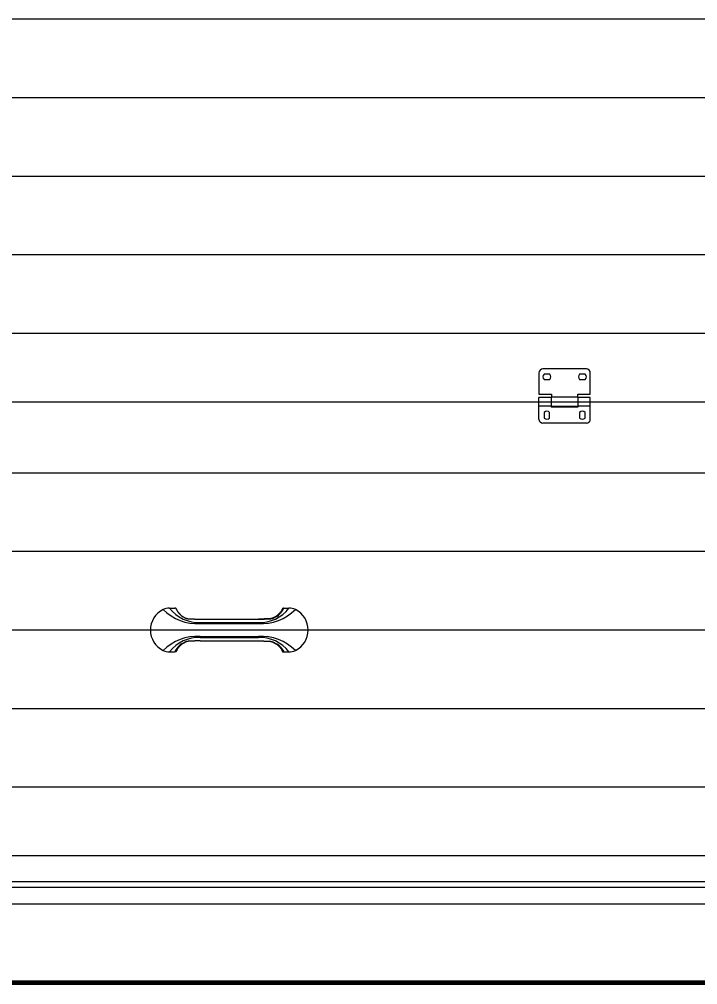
# Model space of a CAD drawing. Header units: millimetres. Extents: x 0 to 840, y 0 to 594.
# Drawn here: x 111.1 to 162.7, y 382.1 to 455.5 of the extents above; entities that cross this region are included whole.
import ezdxf

# ---------------------------------------------------------------- set-up
doc = ezdxf.new("R2010")
doc.units = ezdxf.units.MM
for name, pattern in [('K5LT_BASIC', [0]), ('K5LT_THIN', [0]), ('K5LT_THIN_INCLUDED_TO_HATCHING', [0])]:
    doc.linetypes.add(name, pattern=pattern)
doc.layers.add('Системный слой', color=7, linetype='Continuous')
doc.styles.add('KDIMTEXTSTYLE', font='GOST_AU.SHX', dxfattribs={"width": 0.96, "oblique": 15, "height": 5})
doc.dimstyles.new('KDIMSTYLE (0.07)', dxfattribs={"dimtxt": 5, "dimasz": 1, "dimexe": 2, "dimexo": 0, "dimgap": 1, "dimtad": 1, "dimlfac": 15, "dimtxsty": 'KDIMTEXTSTYLE', "dimsah": 1, "dimcen": 0, "dimdle": 1, "dimadec": 0, "dimazin": 0, "dimtfac": 0.667, "dimtmove": 0, "dimatfit": 3, "dimfxl": 1, "dimtvp": 1, "dimtolj": 1, "dimtzin": 0, "dimarcsym": 0})

# ---------------------------------------------------------------- blocks, each defined once
blk = doc.blocks.new('KDIMARROW_01')
at = {"layer": 'Системный слой'}
blk.add_hatch(color=0, dxfattribs=at).paths.add_polyline_path([(0, 0), (-5, 0.658), (-4.5, 0), (-5, -0.658)])
at = {"layer": 'Системный слой', "color": 0, "linetype": 'K5LT_THIN', "lineweight": 18}
for p, q in [((-4.5, 0), (-5, 0.658)), ((-5, 0.658), (0, 0)), ((0, 0), (-5, -0.658)), ((-5, -0.658), (-4.5, 0)), ((0, 0), (-1, 0))]:
    blk.add_line(p, q, dxfattribs=at)
blk = doc.blocks.new('U137')
at = {"layer": 'Системный слой', "color": 7, "linetype": 'K5LT_THIN', "lineweight": 18}
for p, q in [((154.23, 428.877), (150.93, 428.877)), ((150.63, 428.577), (150.63, 426.957)), ((151.444, 428.487), (151.016, 428.487)), ((151.016, 428.067), (151.444, 428.067)), ((154.144, 428.487), (153.716, 428.487)), ((153.716, 428.067), (154.144, 428.067)), ((154.53, 426.957), (154.53, 428.577)), ((150.63, 426.957), (151.59, 426.957)), ((151.56, 426.711), (150.63, 426.711)), ((150.63, 426.051), (150.63, 426.711)), ((151.56, 426.711), (151.56, 426.051)), ((151.59, 426.591), (151.56, 426.591)), ((151.59, 426.957), (151.59, 426.726)), ((151.59, 426.036), (151.59, 426.726)), ((153.57, 426.726), (151.59, 426.726)), ((153.57, 426.957), (154.53, 426.957)), ((153.57, 426.726), (153.57, 426.957)), ((153.57, 426.726), (153.57, 426.036)), ((153.6, 426.591), (153.57, 426.591)), ((153.6, 426.051), (153.6, 426.711)), ((154.53, 426.711), (153.6, 426.711)), ((154.53, 426.051), (154.53, 426.711)), ((151.56, 426.051), (150.63, 426.051)), ((150.63, 425.061), (150.63, 426.051)), ((151.59, 426.171), (151.56, 426.171)), ((151.56, 426.051), (151.56, 425.991)), ((151.56, 425.991), (153.6, 425.991)), ((153.57, 426.036), (151.59, 426.036)), ((153.6, 426.171), (153.57, 426.171)), ((154.53, 426.051), (153.6, 426.051)), ((153.6, 425.991), (153.6, 426.051)), ((154.53, 425.061), (154.53, 426.051)), ((151.02, 425.576), (151.02, 425.147)), ((151.44, 425.147), (151.44, 425.576)), ((153.72, 425.576), (153.72, 425.147)), ((154.14, 425.147), (154.14, 425.576)), ((154.23, 424.761), (150.93, 424.761))]:
    blk.add_line(p, q, dxfattribs=at)
for centre, start, end in [((150.93, 428.577), 90, 180), ((154.23, 428.577), 0, 90), ((151.23, 428.277), 135.573, 224.427), ((151.23, 428.277), 315.573, 44.427), ((153.93, 428.277), 135.573, 224.427), ((153.93, 428.277), 315.573, 44.427), ((151.23, 425.361), 45.573, 134.427), ((153.93, 425.361), 45.573, 134.427), ((150.93, 425.061), 180, 270), ((151.23, 425.361), 225.573, 314.427), ((153.93, 425.361), 225.573, 314.427), ((154.23, 425.061), 270, 0)]:
    blk.add_arc(centre, 0.3, start, end, dxfattribs=at)

msp = doc.modelspace()

# ---------------------------------------------------------------- linework, layer by layer
at = {"layer": 'Системный слой', "color": 7, "linetype": 'K5LT_THIN_INCLUDED_TO_HATCHING', "lineweight": 18}
for p, q in [((199.24554, 455.45874), (54.70554, 455.45874)), ((199.24554, 449.48874), (54.70554, 449.48874)), ((199.24554, 443.51874), (54.70554, 443.51874)), ((199.24554, 437.54874), (54.70554, 437.54874)), ((199.24554, 431.57874), (54.70554, 431.57874)), ((54.72187, 426.38135), (199.25843, 426.38135)), ((199.30382, 420.95864), (54.76382, 420.95864)), ((199.30382, 414.98864), (54.76382, 414.98864)), ((199.30382, 409.01864), (54.76382, 409.01864)), ((199.30382, 403.04864), (54.76382, 403.04864)), ((199.30382, 397.07864), (54.72187, 397.07864)), ((68.78731, 391.88124), (174.58434, 391.88124)), ((68.78731, 389.90124), (174.58434, 389.90124)), ((68.78731, 389.48), (174.58434, 389.48)), ((50.46015, 388.22744), (204.52425, 388.22744))]:
    msp.add_line(p, q, dxfattribs=at)
at = {"layer": 'Системный слой', "color": 7, "linetype": 'K5LT_THIN', "lineweight": 18}
for p, q in [((122.567, 410.69865), (122.967, 410.69865)), ((131.227, 410.69865), (131.627, 410.69865)), ((124.88033, 409.86), (129.31367, 409.86)), ((124.88033, 409.85873), (129.31367, 409.85873)), ((124.88033, 409.6062), (129.31367, 409.6062)), ((124.88033, 409.51623), (127.55357, 409.51623)), ((127.55357, 409.51623), (129.31367, 409.51623)), ((124.88033, 408.54774), (129.67959, 408.54774)), ((124.88033, 408.45777), (129.31367, 408.45777)), ((124.88033, 408.20524), (129.31367, 408.20524)), ((124.88033, 408.20396), (129.31367, 408.20396)), ((127.55357, 408.54774), (129.31367, 408.54774)), ((122.567, 407.36532), (122.967, 407.36532)), ((131.09444, 407.48464), (131.09435, 407.48533)), ((131.227, 407.36532), (131.627, 407.36532))]:
    msp.add_line(p, q, dxfattribs=at)
at = {"layer": 'Системный слой', "color": 5, "linetype": 'K5LT_BASIC', "lineweight": 60, "true_color": 0x0000ff}
msp.add_line((38.32425, 382.22745), (174.08844, 382.22745), dxfattribs=at)
at = {"layer": 'Системный слой', "color": 7, "linetype": 'K5LT_THIN', "lineweight": 18}
for centre, radius, start, end in [((122.827, 409.03198), 1.72667, 115.9892336, 244.0107664), ((122.827, 409.03198), 1.72667, 115.9892336, 244.0107664), ((122.567, 409.56532), 1.13333, 90, 115.9892336), ((122.567, 409.56532), 1.13333, 90, 115.9892336), ((124.69737, 413.2659), 3.75413, 225.5919736, 272.7934585), ((124.75601, 412.33849), 2.73512, 216.837658, 272.6051305), ((129.43798, 412.33849), 2.73512, 267.3948695, 323.162342), ((129.49663, 413.2659), 3.75413, 267.2065415, 314.4080264), ((131.227, 410.56532), 0.13333, 90.0268702, 174.6359665), ((131.627, 409.56532), 1.13333, 64.0107664, 90), ((131.627, 409.56532), 1.13333, 64.0107664, 90), ((131.367, 409.03198), 1.72667, 295.9892336, 64.0107664), ((131.367, 409.03198), 1.72667, 295.9892336, 64.0107664), ((124.69737, 404.79807), 3.75413, 87.2065415, 134.4080264), ((124.75601, 405.72548), 2.73512, 87.3948695, 143.162342), ((129.49663, 404.79807), 3.75413, 45.5919736, 92.7934585), ((129.43798, 405.72548), 2.73512, 36.837658, 92.6051305), ((122.567, 408.49865), 1.13333, 244.0107664, 270), ((122.567, 408.49865), 1.13333, 244.0107664, 270), ((122.967, 407.49865), 0.13333, 271.742182, 354.5039791), ((131.627, 408.49865), 1.13333, 270, 295.9892336), ((131.627, 408.49865), 1.13333, 270, 295.9892336)]:
    msp.add_arc(centre, radius, start, end, dxfattribs=at)
for points in [[(122.96715, 410.69865), (122.9671, 410.69865), (122.96705, 410.69865), (122.967, 410.69865)], [(123.09965, 410.57855), (123.09963, 410.5787), (123.09963, 410.57874), (123.09963, 410.57872)], [(131.22694, 410.69865), (131.22696, 410.69865), (131.22698, 410.69865), (131.227, 410.69865)], [(122.96699, 407.36532), (122.96833, 407.36532), (122.96969, 407.36534), (122.97105, 407.36538)], [(123.09957, 407.48472), (123.09959, 407.48483), (123.09961, 407.48504), (123.09965, 407.48535)], [(131.22701, 407.36532), (131.22573, 407.36532), (131.22444, 407.36534), (131.22314, 407.36537)]]:
    msp.add_open_spline(points, degree=3, dxfattribs=at)
for points, knots in [([(123.09978, 410.57745), (123.09944, 410.5812), (123.09857, 410.58764), (123.09668, 410.59667), (123.0945, 410.60461), (123.0918, 410.61251), (123.08818, 410.62124), (123.08343, 410.63064), (123.0773, 410.64052), (123.07087, 410.64912), (123.06442, 410.65649), (123.05748, 410.66343), (123.0493, 410.67044), (123.03978, 410.67724), (123.03061, 410.68265), (123.02202, 410.68687), (123.01336, 410.69046), (123.00372, 410.69365), (122.99314, 410.69621), (122.98096, 410.69813), (122.97227, 410.69864), (122.96715, 410.69865)], [0, 0, 0, 0, 1.27743895, 2.19483287, 3.1228255, 4.06680779, 5.01618105, 6.29545014, 7.57963338, 8.86873078, 9.83859999, 10.80883171, 12.10079174, 13.38919639, 14.67404569, 15.63023441, 16.58268372, 17.83072746, 19.05886845, 20.26710668, 22, 22, 22, 22]), ([(123.09963, 410.57872), (123.09963, 410.5787), (123.09964, 410.57859), (123.09969, 410.57821), (123.09981, 410.57733), (123.10004, 410.5756), (123.10043, 410.57294), (123.10094, 410.5697), (123.10157, 410.56587), (123.1024, 410.56119), (123.10338, 410.5561), (123.10436, 410.55149), (123.10522, 410.54776), (123.10603, 410.54451), (123.10681, 410.54164), (123.10759, 410.53904), (123.10829, 410.53687), (123.10892, 410.53502), (123.10955, 410.53328), (123.11025, 410.53151), (123.1112, 410.52929), (123.11258, 410.5262), (123.11468, 410.52196), (123.11773, 410.51611), (123.12173, 410.50872), (123.12622, 410.50073), (123.13074, 410.49295), (123.13526, 410.48535), (123.14011, 410.47738), (123.14515, 410.46927), (123.15008, 410.46149), (123.15526, 410.4535), (123.16137, 410.44432), (123.16918, 410.43309), (123.17859, 410.42014), (123.18937, 410.40585), (123.20035, 410.3918), (123.21049, 410.37929), (123.21914, 410.36894), (123.22607, 410.36084), (123.23216, 410.35387), (123.23785, 410.34748), (123.2441, 410.34056), (123.25126, 410.33277), (123.25966, 410.3238), (123.26928, 410.3137), (123.28024, 410.30232), (123.2929, 410.28923), (123.30571, 410.27597), (123.31669, 410.26458), (123.3257, 410.25522), (123.33355, 410.24705), (123.34142, 410.23884), (123.34904, 410.23087), (123.35721, 410.22232), (123.3665, 410.21257), (123.37824, 410.20027), (123.39181, 410.18609), (123.40651, 410.171), (123.4205, 410.15703), (123.43314, 410.14489), (123.44416, 410.1346), (123.45505, 410.12483), (123.46618, 410.11527), (123.47744, 410.1061), (123.48807, 410.09791), (123.49749, 410.09106), (123.50626, 410.08503), (123.51444, 410.07971), (123.52312, 410.07437), (123.53256, 410.06886), (123.54381, 410.06267), (123.55656, 410.05605), (123.57088, 410.04889), (123.58646, 410.04126), (123.60216, 410.03354), (123.61737, 410.02597), (123.63133, 410.01887), (123.64532, 410.01157), (123.65995, 410.00352), (123.67636, 409.99407), (123.69357, 409.98409), (123.71112, 409.97409), (123.72924, 409.96423), (123.74881, 409.9543), (123.76939, 409.94481), (123.78957, 409.93644), (123.80836, 409.92934), (123.82523, 409.92347), (123.84181, 409.91815), (123.85819, 409.91335), (123.87493, 409.90894), (123.89103, 409.90518), (123.90882, 409.90155), (123.92964, 409.89785), (123.95271, 409.89443), (123.97244, 409.89201), (123.98603, 409.89055), (123.99426, 409.88973), (123.99971, 409.88922), (124.00362, 409.88887), (124.00849, 409.88844), (124.01589, 409.88782), (124.0285, 409.88684), (124.04781, 409.88553), (124.07198, 409.88417), (124.09437, 409.88307), (124.11199, 409.88224), (124.12699, 409.88153), (124.14208, 409.88079), (124.15822, 409.87993), (124.17545, 409.8789), (124.19497, 409.8776), (124.2178, 409.87633), (124.24406, 409.87509), (124.27436, 409.87389), (124.30207, 409.87298), (124.32723, 409.87226), (124.35153, 409.87162), (124.38048, 409.87092), (124.41008, 409.87024), (124.43367, 409.8697), (124.4497, 409.86932), (124.46092, 409.86905), (124.47017, 409.86882), (124.47863, 409.86861), (124.48788, 409.86837), (124.49825, 409.86809), (124.5095, 409.86777), (124.52005, 409.86746), (124.53035, 409.86714), (124.5417, 409.86676), (124.55586, 409.86628), (124.57277, 409.86568), (124.58904, 409.8651), (124.60965, 409.86437), (124.63157, 409.86361), (124.66077, 409.86268), (124.69166, 409.86182), (124.72371, 409.86109), (124.7552, 409.86054), (124.78464, 409.86019), (124.81301, 409.85998), (124.8387, 409.85991), (124.86148, 409.85993), (124.87441, 409.85997), (124.88033, 409.86)], [0, 0, 0, 0, 0.31427262, 0.84059729, 1.46724776, 2.25622401, 3.04007948, 3.70097282, 4.44114388, 5.40579413, 6.47413372, 7.52499178, 8.5354957, 9.55962344, 10.72934237, 11.79620321, 12.85018051, 13.82193201, 14.75362099, 15.74349209, 16.74020332, 17.78291133, 18.73246777, 19.72635675, 20.80773058, 21.88457763, 22.78697603, 23.7052495, 24.75772179, 25.79044128, 26.66864475, 27.46346745, 28.3991506, 29.49421371, 30.76991391, 32.06739277, 33.50616528, 34.83185556, 35.96646275, 37.11222411, 38.16818838, 39.2519956, 40.14335215, 41.10819037, 42.19047537, 43.16172424, 44.17681339, 45.29806055, 46.47500678, 47.47847447, 48.24867726, 49.10322274, 50.01518987, 50.97760412, 51.83182158, 52.85861147, 54.07526323, 55.60309726, 57.0956311, 58.53414705, 59.69098695, 60.71575772, 61.66300234, 62.81371518, 64.05514163, 65.25617839, 66.43273054, 67.47219816, 68.45954433, 69.28513128, 70.24930396, 71.25375587, 72.36985129, 73.5373338, 74.83360165, 76.21588698, 77.46654663, 78.69406121, 79.76477203, 80.93494824, 82.1955993, 83.44068404, 84.63417112, 85.92908389, 87.33182481, 88.80984485, 90.20660972, 91.39307872, 92.53482278, 93.55945714, 94.65331088, 95.54655505, 96.30608257, 96.9983821, 97.86028148, 98.85079366, 99.83039813, 100.57604111, 101.20739663, 101.88975612, 102.77478701, 103.51457289, 104.16265938, 104.84440571, 105.75482884, 106.76144256, 107.61032523, 108.25740965, 108.86111283, 109.6470104, 110.67293021, 111.88680913, 113.07299387, 114.2124081, 115.70427807, 117.09925262, 118.37805764, 119.08828268, 119.88217235, 120.91328264, 122.05773389, 123.0771015, 123.8470527, 124.56724929, 125.24556099, 125.88198781, 126.53381288, 127.32121309, 128.15046145, 129.00135854, 129.7575855, 130.51286931, 131.4281979, 132.38400947, 133.35086119, 134.05489925, 135.78121156, 137.05339516, 138.3704471, 139.66306928, 140.79315581, 142.03377425, 143.31156486, 144.59571799, 145.79482743, 147, 147, 147, 147]), ([(129.31367, 409.85873), (129.34311, 409.85843), (129.39645, 409.85846), (129.46802, 409.8597), (129.52747, 409.86146), (129.57678, 409.8633), (129.6156, 409.86485), (129.64597, 409.86602), (129.6729, 409.86698), (129.7021, 409.86786), (129.741, 409.86891), (129.79387, 409.8702), (129.85785, 409.87175), (129.92232, 409.87372), (129.97276, 409.8759), (130.00853, 409.87794), (130.03407, 409.87962), (130.06022, 409.88093), (130.09209, 409.88233), (130.13277, 409.88403), (130.18116, 409.88658), (130.23049, 409.89055), (130.2745, 409.89583), (130.30819, 409.90128), (130.33442, 409.90655), (130.35864, 409.91233), (130.38468, 409.91965), (130.41251, 409.9288), (130.43811, 409.93843), (130.46121, 409.94842), (130.48187, 409.95865), (130.50184, 409.96985), (130.5218, 409.98216), (130.54122, 409.99474), (130.56012, 410.00663), (130.57682, 410.01625), (130.59359, 410.02474), (130.61182, 410.0334), (130.63472, 410.04346), (130.6635, 410.05517), (130.69791, 410.06846), (130.73516, 410.08344), (130.76882, 410.09897), (130.79623, 410.1144), (130.81639, 410.12833), (130.83138, 410.14086), (130.84283, 410.15213), (130.85271, 410.16362), (130.86307, 410.17699), (130.87416, 410.19253), (130.88587, 410.20981), (130.8996, 410.22998), (130.91697, 410.25345), (130.93874, 410.27983), (130.96154, 410.30481), (130.98287, 410.32655), (131.0024, 410.3455), (131.02132, 410.36392), (131.04243, 410.38494), (131.06441, 410.40824), (131.08673, 410.43389), (131.10529, 410.45699), (131.11976, 410.47623), (131.13103, 410.49207), (131.1402, 410.50667), (131.14921, 410.52207), (131.15844, 410.53827), (131.1683, 410.55564), (131.17743, 410.57178), (131.18512, 410.58523), (131.19092, 410.59516), (131.19555, 410.60295), (131.20039, 410.61088), (131.20616, 410.62037), (131.21288, 410.63204), (131.21966, 410.64549), (131.2256, 410.65991), (131.22955, 410.67326), (131.23125, 410.6844), (131.23099, 410.69257), (131.22934, 410.69754), (131.22778, 410.69867), (131.227, 410.69865)], [0, 0, 0, 0, 1.98800441, 3.72590676, 5.27922218, 6.55662777, 7.6134931, 8.38430305, 9.00019282, 9.78530737, 10.73964672, 12.14825167, 14.06348095, 15.93539283, 17.4391342, 18.25986839, 18.94753713, 19.60615876, 20.45941432, 21.62508372, 23.04403888, 24.61153316, 25.95563208, 27.00388116, 27.71613399, 28.41995345, 29.35625023, 30.34844239, 31.35522834, 32.1683718, 33.01109504, 33.8560071, 34.69902495, 35.62029981, 36.40684998, 37.09501856, 37.61229145, 38.26650269, 39.01986298, 39.90932173, 41.02845159, 42.23493148, 43.45123692, 44.43670794, 45.31097663, 46.00386461, 46.5936787, 47.16959379, 47.84236335, 48.67894525, 49.55857348, 50.49696288, 51.82154039, 53.3454776, 54.9336668, 56.19112605, 57.26971285, 58.45112028, 59.5659302, 61.09168997, 62.64460322, 64.21386752, 65.39526711, 66.38969039, 67.44266881, 68.46877966, 69.75582258, 71.14860701, 72.60544109, 73.6888819, 74.44479241, 75.01662559, 75.59453315, 76.26587401, 76.99673182, 77.85892372, 78.73548014, 79.64877367, 80.50824096, 81.34558608, 82.17655725, 83, 83, 83, 83]), ([(131.09436, 410.57866), (131.09434, 410.57846), (131.0942, 410.57738), (131.09377, 410.57432), (131.09308, 410.56979), (131.0922, 410.56454), (131.09117, 410.5589), (131.09003, 410.55327), (131.08885, 410.54804), (131.08778, 410.54378), (131.08686, 410.54053), (131.08609, 410.53802), (131.08544, 410.53607), (131.08486, 410.5344), (131.08433, 410.53299), (131.0838, 410.53164), (131.08323, 410.53029), (131.08232, 410.52821), (131.08083, 410.52497), (131.07849, 410.5203), (131.07514, 410.51403), (131.07083, 410.50612), (131.06529, 410.49641), (131.05813, 410.48427), (131.0487, 410.46893), (131.03856, 410.45311), (131.02868, 410.43855), (131.0185, 410.42432), (131.00766, 410.4098), (130.99722, 410.39633), (130.98912, 410.3862), (130.98261, 410.37823), (130.97675, 410.37119), (130.97078, 410.36416), (130.96455, 410.35696), (130.95699, 410.34839), (130.94681, 410.33714), (130.93448, 410.32392), (130.92206, 410.31092), (130.9106, 410.29906), (130.89946, 410.28753), (130.88784, 410.27551), (130.87647, 410.26371), (130.86513, 410.25193), (130.85345, 410.23976), (130.84022, 410.22592), (130.82683, 410.21187), (130.8142, 410.19863), (130.80438, 410.1884), (130.7966, 410.18036), (130.79042, 410.17403), (130.78451, 410.16805), (130.77867, 410.16222), (130.77271, 410.15633), (130.76655, 410.15035), (130.76012, 410.14423), (130.75308, 410.13763), (130.74543, 410.13062), (130.73698, 410.12312), (130.72777, 410.11526), (130.71752, 410.10688), (130.70635, 410.0982), (130.69448, 410.08958), (130.68302, 410.08189), (130.67306, 410.07568), (130.66486, 410.07085), (130.658, 410.06697), (130.65141, 410.06337), (130.64435, 410.05964), (130.63566, 410.05517), (130.6249, 410.04978), (130.61242, 410.04364), (130.59919, 410.03716), (130.58566, 410.03048), (130.57149, 410.02337), (130.55678, 410.01584), (130.54157, 410.00774), (130.5258, 409.99879), (130.50925, 409.98921), (130.49189, 409.97918), (130.47387, 409.96911), (130.45529, 409.95934), (130.43598, 409.94996), (130.41648, 409.94135), (130.39781, 409.93387), (130.38049, 409.92751), (130.36388, 409.92185), (130.34679, 409.9165), (130.32962, 409.91166), (130.31353, 409.9076), (130.29917, 409.90439), (130.28421, 409.90139), (130.26611, 409.89817), (130.24545, 409.89502), (130.22666, 409.89261), (130.21351, 409.89114), (130.20493, 409.89025), (130.19914, 409.88968), (130.19435, 409.88923), (130.19066, 409.8889), (130.18641, 409.88852), (130.18078, 409.88805), (130.17207, 409.88735), (130.15838, 409.88634), (130.13781, 409.88504), (130.11563, 409.88385), (130.09813, 409.883), (130.08569, 409.88242), (130.07604, 409.88196), (130.06776, 409.88156), (130.0604, 409.88121), (130.053, 409.88084), (130.04399, 409.88037), (130.03212, 409.87972), (130.01687, 409.87876), (129.99818, 409.87755), (129.97666, 409.87636), (129.95281, 409.87522), (129.92474, 409.87407), (129.89327, 409.87301), (129.85989, 409.87205), (129.82989, 409.8713), (129.80335, 409.87068), (129.78109, 409.87017), (129.76159, 409.86973), (129.74494, 409.86934), (129.72933, 409.86896), (129.71491, 409.8686), (129.70103, 409.86824), (129.68764, 409.86787), (129.6708, 409.86738), (129.65466, 409.86686), (129.63574, 409.86621), (129.62033, 409.86567), (129.60314, 409.86505), (129.58478, 409.8644), (129.56517, 409.86373), (129.54559, 409.86309), (129.52498, 409.86247), (129.50242, 409.86185), (129.47675, 409.86123), (129.45094, 409.86072), (129.42634, 409.86034), (129.40186, 409.86006), (129.37724, 409.85989), (129.35368, 409.85984), (129.33522, 409.85988), (129.32224, 409.85994), (129.31615, 409.85998), (129.31367, 409.86)], [0, 0, 0, 0, 0.93173979, 2.10999732, 3.22379204, 4.27535162, 5.39172588, 6.64545604, 7.88394468, 9.11234337, 10.22799183, 11.2605053, 12.37969888, 13.48636742, 14.6281773, 15.48543717, 16.50697832, 17.51242406, 18.47998082, 19.39546015, 20.4497961, 21.5696125, 22.53706388, 23.85149737, 25.43282738, 27.04155082, 28.25730939, 29.44926905, 30.98926377, 32.40129299, 33.60644009, 34.55270461, 35.63538317, 36.56847537, 37.31489116, 38.11399404, 39.14131582, 40.35604689, 41.43961832, 42.36492267, 43.3638994, 44.52686199, 45.74703052, 46.79003475, 47.9567091, 49.22124097, 50.70782621, 51.95470384, 53.09525488, 53.90162803, 54.70044204, 55.4919612, 56.28733308, 56.99204494, 57.62610802, 58.26174627, 58.93413353, 59.63672288, 60.38168308, 61.28835252, 62.37676934, 63.70760711, 65.23519296, 66.86452542, 68.26257003, 69.31890392, 70.30636718, 71.25274907, 72.15804962, 72.9912317, 73.97356009, 74.99155267, 75.93896601, 76.95807898, 78.05271457, 79.14560348, 80.23922592, 81.36199723, 82.55922522, 83.79967606, 85.08054683, 86.34612337, 87.56582295, 88.79513127, 89.93027129, 90.91383397, 91.88737145, 92.94713861, 94.00823488, 94.85799565, 95.51729392, 96.13322491, 96.9067473, 97.86743641, 98.80524284, 99.54443422, 100.06357857, 100.59963629, 101.19261321, 102.02526068, 102.73864386, 103.36720407, 103.84521391, 104.56453314, 105.51742003, 106.46476781, 107.19527449, 107.7340819, 108.27864581, 108.92964218, 109.59046674, 110.23131603, 110.99327893, 111.8820177, 112.94651601, 114.11389016, 115.26671014, 116.36602588, 117.463146, 118.78977153, 120.06356583, 121.3324082, 122.42949694, 123.57342227, 124.59291626, 125.67828917, 126.829541, 128.11792074, 129.29136353, 130.44298853, 131.51386608, 133.51104226, 134.44372485, 135.41014911, 136.41031504, 137.46506489, 138.47736219, 139.44104185, 140.22179801, 141.10307626, 142.07671123, 143.0710703, 143.93505882, 144.85643982, 146.0535659, 147.31688094, 148.56100218, 149.37072066, 150, 150, 150, 150]), ([(124.88033, 408.20524), (124.86433, 408.20535), (124.83367, 408.2055), (124.78988, 408.20544), (124.75073, 408.20513), (124.71311, 408.20456), (124.67221, 408.20364), (124.62799, 408.20231), (124.58464, 408.20077), (124.54945, 408.19949), (124.52063, 408.19851), (124.4923, 408.19765), (124.45464, 408.19656), (124.40497, 408.19518), (124.3455, 408.19345), (124.28719, 408.19143), (124.23939, 408.1893), (124.20561, 408.1875), (124.17606, 408.18559), (124.14461, 408.18363), (124.10573, 408.18226), (124.06658, 408.18097), (124.02592, 408.17903), (123.98568, 408.1759), (123.94604, 408.17099), (123.91088, 408.16492), (123.8819, 408.15866), (123.85654, 408.15218), (123.83292, 408.14493), (123.80797, 408.13631), (123.78303, 408.1268), (123.75771, 408.1164), (123.73461, 408.10588), (123.71318, 408.09482), (123.69362, 408.0834), (123.67429, 408.07078), (123.65543, 408.05739), (123.63727, 408.04418), (123.62071, 408.03279), (123.60508, 408.02319), (123.58798, 408.01433), (123.56768, 408.0051), (123.54255, 407.99522), (123.51353, 407.98528), (123.4819, 407.97522), (123.45147, 407.96493), (123.42483, 407.95413), (123.40204, 407.94247), (123.3835, 407.93019), (123.3688, 407.91765), (123.35776, 407.90603), (123.34848, 407.89436), (123.33774, 407.88031), (123.32388, 407.86214), (123.30484, 407.83885), (123.2813, 407.81224), (123.25558, 407.78534), (123.23196, 407.7618), (123.21359, 407.74384), (123.19889, 407.72964), (123.18474, 407.71566), (123.16699, 407.69679), (123.14499, 407.67073), (123.12184, 407.6399), (123.10156, 407.61083), (123.0862, 407.58863), (123.07401, 407.57176), (123.06298, 407.55688), (123.05072, 407.54067), (123.03681, 407.52278), (123.02261, 407.5043), (123.01037, 407.48757), (123.00141, 407.47429), (122.99553, 407.46466), (122.99125, 407.45691), (122.98694, 407.44817), (122.98232, 407.43701), (122.97785, 407.42344), (122.97427, 407.40907), (122.97168, 407.39596), (122.96988, 407.38553), (122.96861, 407.378), (122.96768, 407.3728), (122.96694, 407.36904), (122.96656, 407.36663), (122.96662, 407.36552), (122.96685, 407.36532), (122.96699, 407.36532)], [0, 0, 0, 0, 1.24660343, 2.3324228, 3.2722368, 4.18498527, 5.21332604, 6.52395889, 7.83466491, 8.90111125, 9.56475198, 10.33559516, 11.35939286, 12.83609269, 14.61072762, 16.43902224, 17.83144687, 18.75702362, 19.4112142, 20.46724629, 21.58907499, 22.92051467, 24.09729472, 25.48858658, 26.89776258, 28.10778311, 29.07244741, 29.84930537, 30.68396259, 31.5018879, 32.4298935, 33.28184583, 34.15939936, 34.92967601, 35.71335099, 36.49785044, 37.3585208, 38.17756341, 38.89399102, 39.48764549, 40.09044346, 40.85375226, 41.70836623, 42.7387503, 43.83865352, 44.96522277, 46.00078056, 46.93208861, 47.91016983, 48.7352434, 49.44482076, 50.06883065, 50.78592918, 51.87134834, 53.19051388, 54.84415059, 56.59488576, 58.0701171, 59.20392401, 59.97879645, 60.81205594, 61.89235093, 63.48801438, 65.53348916, 67.41040152, 68.82019176, 69.82663345, 70.88417593, 72.08420561, 73.56792686, 75.27909915, 76.92319705, 78.16144212, 78.99286073, 79.62059189, 80.31715271, 81.22158758, 82.30447068, 83.41292499, 84.40794183, 85.24583865, 85.89694615, 86.40577676, 86.85325322, 87.32060205, 87.70787447, 88, 88, 88, 88]), ([(124.88033, 408.20396), (124.8796, 408.20397), (124.8758, 408.20399), (124.86492, 408.20404), (124.85074, 408.20409), (124.83416, 408.20412), (124.81671, 408.20413), (124.79938, 408.2041), (124.78136, 408.20403), (124.76142, 408.2039), (124.74035, 408.2037), (124.71914, 408.20342), (124.69568, 408.20303), (124.66739, 408.20245), (124.63505, 408.20163), (124.60423, 408.20072), (124.58022, 408.19996), (124.56177, 408.19936), (124.54755, 408.1989), (124.53638, 408.19854), (124.52685, 408.19824), (124.51643, 408.19793), (124.5031, 408.19754), (124.48802, 408.19712), (124.47443, 408.19674), (124.45932, 408.19633), (124.44229, 408.19588), (124.4224, 408.19535), (124.40002, 408.19475), (124.37474, 408.19404), (124.34553, 408.19318), (124.31216, 408.19208), (124.27972, 408.19085), (124.25118, 408.18961), (124.22782, 408.18846), (124.20739, 408.1873), (124.18947, 408.18617), (124.17284, 408.18507), (124.15723, 408.1841), (124.14165, 408.18335), (124.12579, 408.18268), (124.11007, 408.18208), (124.09482, 408.1815), (124.07958, 408.1809), (124.06232, 408.18014), (124.04173, 408.17903), (124.02, 408.17749), (124.00069, 408.1757), (123.98329, 408.17375), (123.96526, 408.17135), (123.94574, 408.16823), (123.92613, 408.16451), (123.90761, 408.16043), (123.88988, 408.156), (123.87272, 408.15107), (123.85517, 408.14521), (123.83776, 408.13873), (123.82206, 408.13235), (123.8074, 408.12599), (123.79338, 408.11956), (123.77878, 408.11239), (123.76384, 408.1045), (123.74788, 408.09544), (123.73258, 408.08617), (123.71816, 408.07702), (123.70488, 408.06838), (123.69206, 408.05996), (123.67851, 408.05112), (123.66465, 408.04229), (123.65051, 408.03377), (123.63607, 408.02572), (123.62146, 408.01819), (123.60671, 408.01105), (123.59203, 408.00433), (123.57737, 407.99791), (123.56295, 407.99178), (123.54973, 407.98622), (123.53795, 407.9812), (123.52751, 407.9766), (123.51731, 407.97189), (123.50734, 407.96701), (123.49743, 407.96178), (123.48728, 407.95598), (123.47719, 407.94971), (123.46756, 407.94319), (123.45935, 407.93721), (123.45262, 407.93201), (123.44631, 407.92693), (123.43934, 407.92105), (123.4313, 407.91395), (123.42323, 407.90658), (123.41645, 407.90026), (123.41054, 407.89468), (123.40454, 407.88896), (123.39813, 407.88278), (123.39065, 407.87552), (123.38114, 407.8662), (123.36879, 407.85398), (123.35348, 407.83871), (123.33648, 407.8216), (123.31853, 407.80337), (123.30197, 407.78635), (123.28816, 407.77191), (123.27723, 407.76032), (123.26824, 407.75054), (123.2603, 407.74152), (123.25233, 407.7321), (123.24342, 407.72114), (123.23268, 407.70742), (123.21966, 407.69009), (123.20514, 407.67009), (123.1919, 407.65149), (123.18136, 407.63666), (123.17236, 407.62411), (123.16374, 407.61221), (123.15488, 407.60001), (123.14687, 407.58903), (123.14007, 407.57966), (123.13418, 407.57145), (123.12886, 407.5639), (123.12424, 407.55714), (123.12056, 407.55157), (123.11749, 407.5467), (123.11495, 407.54246), (123.11313, 407.53926), (123.11217, 407.53741), (123.11162, 407.53623), (123.11115, 407.53516), (123.11055, 407.5336), (123.10969, 407.53113), (123.10849, 407.52732), (123.10694, 407.5218), (123.10548, 407.51599), (123.10446, 407.51158), (123.10388, 407.50891), (123.10349, 407.50711), (123.1032, 407.50571), (123.10294, 407.50445), (123.10266, 407.50304), (123.10232, 407.50132), (123.10189, 407.49903), (123.10132, 407.49592), (123.10071, 407.4924), (123.10022, 407.48933), (123.09987, 407.487), (123.09964, 407.48534), (123.09955, 407.48456), (123.09956, 407.4846), (123.09957, 407.48472)], [0, 0, 0, 0, 0.92665801, 1.73564814, 2.50171439, 3.28833827, 4.06822993, 4.76664534, 5.54113037, 6.46475669, 7.39735573, 8.22366542, 9.00512841, 10.02893031, 11.30352546, 12.58159192, 13.76983823, 14.80841943, 15.77546271, 16.64682976, 17.41872229, 18.15311059, 19.23546991, 20.54406587, 21.83886341, 22.82848091, 23.7608153, 24.75522062, 25.71504333, 26.58121237, 27.59778214, 28.73879522, 29.92142442, 30.93637, 31.95192195, 33.00370064, 34.08026593, 35.02697291, 35.95293463, 36.83430803, 37.82636821, 38.90570415, 39.95632102, 40.80822875, 41.66680852, 42.76519764, 43.89856932, 44.82304715, 45.59952391, 46.55958425, 47.69996194, 48.804835, 49.810473, 50.71965459, 51.67393601, 52.66890216, 53.8153755, 55.06724139, 56.26885673, 57.55613571, 58.8171487, 60.08835581, 61.14727856, 62.21150899, 63.19934233, 64.08700794, 65.01737252, 66.08814309, 67.30508256, 68.4424965, 69.64394751, 70.93079254, 72.08429026, 73.20839995, 74.24464683, 75.26345794, 76.44485825, 77.59436861, 78.81522803, 79.84693985, 80.85364012, 81.92112415, 82.87578225, 83.87581635, 84.87575363, 85.80388554, 86.56370814, 87.33004545, 88.38335871, 89.63282456, 90.7344934, 91.53074044, 92.31014701, 93.19451485, 94.0908221, 94.86039821, 95.78803774, 96.95683309, 98.20470509, 99.66488879, 101.22081403, 102.82483745, 104.16635643, 105.32434227, 106.38581997, 107.33615921, 108.31169385, 109.56763356, 111.01468916, 112.60147661, 114.17372505, 115.57008956, 116.72006132, 117.58631168, 118.66659877, 119.93008998, 121.22326489, 122.26963337, 123.26413307, 124.3683398, 125.46406388, 126.50888961, 127.49476159, 128.74102507, 130.13287431, 131.5104693, 132.69943079, 133.73565507, 134.68896693, 135.56195618, 136.42128707, 137.38113471, 138.41482433, 139.24800274, 139.85651006, 140.3455539, 141.05445825, 141.84936153, 142.56165268, 143.08177605, 143.62952264, 144.34914515, 145.17152745, 145.98950607, 146.76866863, 147.60801437, 148.43631757, 149, 149, 149, 149]), ([(129.31367, 408.20524), (129.34472, 408.20558), (129.40097, 408.20571), (129.47798, 408.20473), (129.54185, 408.20307), (129.59551, 408.20124), (129.63529, 408.1998), (129.66631, 408.19872), (129.69142, 408.19795), (129.71905, 408.19714), (129.75501, 408.19612), (129.80355, 408.19478), (129.86007, 408.19308), (129.91462, 408.19111), (129.95797, 408.18913), (129.99149, 408.18734), (130.01958, 408.18544), (130.04687, 408.18383), (130.07377, 408.18277), (130.10259, 408.18179), (130.13504, 408.18065), (130.17272, 408.17874), (130.21471, 408.17526), (130.25714, 408.16966), (130.29632, 408.16229), (130.32924, 408.15453), (130.35746, 408.14615), (130.38534, 408.1366), (130.41286, 408.12608), (130.44039, 408.11464), (130.46414, 408.10356), (130.48576, 408.09205), (130.50509, 408.08043), (130.52433, 408.06757), (130.54327, 408.05395), (130.5617, 408.04065), (130.57902, 408.02905), (130.59643, 408.01908), (130.61648, 408.00939), (130.63982, 407.99961), (130.66763, 407.98954), (130.69765, 407.9798), (130.72883, 407.96972), (130.757, 407.95936), (130.78154, 407.94815), (130.80121, 407.93666), (130.81658, 407.92522), (130.82877, 407.91408), (130.83909, 407.90264), (130.84906, 407.88976), (130.8598, 407.8756), (130.87316, 407.85837), (130.89076, 407.83699), (130.91305, 407.81191), (130.93705, 407.78676), (130.95888, 407.76492), (130.97741, 407.74675), (130.99367, 407.73104), (131.0096, 407.71533), (131.02685, 407.6969), (131.04719, 407.67292), (131.06897, 407.64428), (131.08904, 407.61575), (131.10465, 407.59316), (131.11693, 407.57589), (131.12804, 407.56092), (131.14006, 407.54485), (131.15413, 407.52671), (131.16836, 407.50829), (131.18073, 407.4916), (131.18957, 407.47884), (131.19551, 407.46957), (131.19985, 407.46222), (131.20429, 407.45398), (131.20945, 407.44281), (131.2146, 407.42867), (131.21878, 407.41335), (131.22173, 407.39915), (131.2237, 407.38798), (131.22504, 407.38006), (131.22601, 407.37447), (131.22685, 407.37008), (131.22743, 407.36696), (131.22741, 407.36557), (131.22716, 407.36532), (131.22703, 407.36532)], [0, 0, 0, 0, 2.16092072, 4.06446289, 5.90865023, 7.30120488, 8.49950536, 9.23626172, 9.90169526, 10.60223109, 11.55079252, 12.90896014, 14.64205021, 16.25360695, 17.48584417, 18.33271811, 19.14702749, 19.95172085, 20.74137712, 21.52684075, 22.5344024, 23.71326875, 25.07701617, 26.60815431, 27.91806488, 28.98232707, 29.86734029, 30.74450228, 31.79719373, 32.66740082, 33.57427922, 34.32896456, 35.09483193, 35.86224456, 36.71802546, 37.5283408, 38.23050374, 38.86817306, 39.5538807, 40.42020029, 41.30713281, 42.37483771, 43.4271662, 44.49911914, 45.43919153, 46.36539886, 47.15206195, 47.80658084, 48.48916495, 49.19567321, 49.99779166, 50.86964297, 52.09766988, 53.64451223, 55.22792199, 56.55426192, 57.58920612, 58.56201905, 59.50831316, 60.54678189, 61.90620227, 63.76125373, 65.55721414, 66.99042301, 67.97929507, 68.97522343, 70.14838112, 71.55433968, 73.264291, 74.80603551, 75.99457674, 76.74335838, 77.33937184, 78.0150607, 78.93407767, 80.04691847, 81.23030987, 82.27124096, 83.13444811, 83.78039934, 84.25845286, 84.73005675, 85.26330571, 85.71329322, 86, 86, 86, 86]), ([(129.31367, 408.20396), (129.31411, 408.20397), (129.32088, 408.20403), (129.33937, 408.20414), (129.35836, 408.20419), (129.37751, 408.20421), (129.39867, 408.20416), (129.42189, 408.20403), (129.4451, 408.20382), (129.46828, 408.20352), (129.49266, 408.20313), (129.51965, 408.20258), (129.54619, 408.20194), (129.57046, 408.20127), (129.59173, 408.20063), (129.61112, 408.20002), (129.6295, 408.19943), (129.64621, 408.19889), (129.6618, 408.1984), (129.67598, 408.19796), (129.68985, 408.19756), (129.70488, 408.19714), (129.72232, 408.19666), (129.7431, 408.19611), (129.76516, 408.19553), (129.78885, 408.19489), (129.81344, 408.19421), (129.8402, 408.19343), (129.86898, 408.19252), (129.9005, 408.1914), (129.93082, 408.19016), (129.95605, 408.18897), (129.97582, 408.18792), (129.99313, 408.18692), (130.01062, 408.18579), (130.0283, 408.18458), (130.04748, 408.18356), (130.06846, 408.18266), (130.09137, 408.1818), (130.11302, 408.18097), (130.13399, 408.18002), (130.15556, 408.17882), (130.17902, 408.17709), (130.20161, 408.17485), (130.2219, 408.17231), (130.24068, 408.16949), (130.26008, 408.16606), (130.27917, 408.16209), (130.29837, 408.15751), (130.31737, 408.15231), (130.3366, 408.14601), (130.35366, 408.13971), (130.36784, 408.13403), (130.38039, 408.12871), (130.39289, 408.12314), (130.40581, 408.11705), (130.41899, 408.11043), (130.43301, 408.10291), (130.44858, 408.09399), (130.46528, 408.08378), (130.48334, 408.07218), (130.50045, 408.06093), (130.51621, 408.05065), (130.52927, 408.04238), (130.54062, 408.03549), (130.55126, 408.02936), (130.56211, 408.02354), (130.57376, 408.01762), (130.58706, 408.01116), (130.60225, 408.00419), (130.61948, 407.99667), (130.63687, 407.98934), (130.65264, 407.98268), (130.66577, 407.97693), (130.67699, 407.97176), (130.68709, 407.96678), (130.69628, 407.96192), (130.70504, 407.95695), (130.71409, 407.95144), (130.7239, 407.94497), (130.7335, 407.93809), (130.7421, 407.93146), (130.74976, 407.92522), (130.75791, 407.91822), (130.76676, 407.91027), (130.77659, 407.90119), (130.78764, 407.89072), (130.79996, 407.87883), (130.81236, 407.86669), (130.8246, 407.85459), (130.83673, 407.84249), (130.84928, 407.8299), (130.86213, 407.81692), (130.87506, 407.80376), (130.88705, 407.79147), (130.89836, 407.77975), (130.90933, 407.76822), (130.92033, 407.75653), (130.93132, 407.74432), (130.94296, 407.7306), (130.955, 407.71559), (130.96802, 407.69858), (130.98167, 407.68006), (130.99583, 407.66032), (131.00965, 407.64084), (131.02275, 407.62253), (131.03492, 407.60579), (131.04598, 407.5906), (131.0556, 407.57736), (131.06355, 407.56619), (131.06967, 407.55729), (131.07404, 407.55063), (131.07708, 407.54576), (131.07908, 407.54239), (131.08043, 407.54004), (131.0813, 407.53842), (131.08192, 407.5372), (131.08235, 407.53629), (131.08272, 407.53544), (131.08309, 407.53452), (131.08352, 407.53338), (131.08402, 407.53194), (131.08469, 407.52993), (131.08542, 407.52754), (131.08622, 407.52481), (131.08713, 407.52147), (131.08817, 407.51738), (131.08916, 407.51324), (131.08983, 407.51024), (131.09027, 407.50821), (131.0906, 407.50667), (131.09087, 407.50533), (131.09113, 407.50405), (131.09142, 407.50262), (131.09174, 407.50096), (131.09215, 407.49884), (131.09269, 407.49586), (131.09327, 407.4925), (131.09371, 407.48976), (131.09401, 407.48778), (131.09424, 407.48621), (131.09441, 407.48489), (131.09445, 407.48455), (131.09444, 407.48464)], [0, 0, 0, 0, 1.27887486, 2.34578283, 3.10217829, 3.87059357, 4.79625793, 5.82063025, 6.80017368, 7.62910765, 8.53406218, 9.51503727, 10.59175451, 11.5319034, 12.46919608, 13.52985483, 14.66895596, 15.85358192, 16.84881606, 17.88679239, 18.87971758, 19.82153757, 20.94681994, 22.05536601, 23.23723382, 24.32865967, 25.53409213, 26.63744053, 27.76046151, 28.91270246, 30.12821336, 31.10757899, 31.82400082, 32.57122177, 33.42289959, 34.32815793, 35.24129457, 36.38601952, 37.56424675, 38.70846775, 39.56771111, 40.53409588, 41.66387959, 42.76143143, 43.68359473, 44.62569502, 45.69566203, 46.89349577, 47.87384945, 48.94491743, 50.0126347, 51.04988512, 51.87219073, 52.61392188, 53.56287769, 54.63480984, 55.68376737, 56.76198167, 57.92069852, 59.17469692, 60.30482616, 61.47334214, 62.48081319, 63.47042298, 64.3688464, 65.30091482, 66.26396749, 67.2026422, 68.24964255, 69.55863102, 70.88327675, 72.28826651, 73.4490902, 74.47060409, 75.50179027, 76.54457925, 77.60037159, 78.47384069, 79.33160529, 80.31663864, 81.37218635, 82.26003499, 83.14102482, 84.16684114, 85.50694427, 86.86263471, 88.11420259, 89.21098077, 90.21813204, 91.17485637, 92.10218292, 93.06934296, 94.22889914, 95.3654732, 96.47906514, 97.49833127, 98.53171474, 99.63538283, 100.79823677, 102.02081155, 103.53192573, 105.0865784, 106.84586709, 108.65919747, 110.37808258, 112.02005877, 113.55705644, 115.07958169, 116.64792166, 118.11171868, 119.55648684, 120.89659697, 122.02371831, 123.10782756, 124.04503321, 124.98770177, 125.86954168, 126.84294524, 127.72291174, 128.55310355, 129.2340494, 130.03568672, 130.81799538, 131.51544942, 132.04311211, 132.60889535, 133.37417075, 134.15049114, 134.83190012, 135.28679728, 135.8165906, 136.55513502, 137.32688353, 137.97847126, 138.4141079, 138.90588669, 139.58514907, 140.39483238, 141.13238213, 141.70686097, 142.30519878, 143.06008672, 144, 144, 144, 144]), ([(131.09425, 407.48619), (131.09459, 407.48254), (131.09545, 407.47622), (131.09732, 407.46729), (131.0995, 407.45936), (131.1022, 407.45146), (131.10582, 407.44273), (131.11057, 407.43333), (131.11669, 407.42344), (131.12312, 407.41485), (131.12958, 407.40748), (131.13652, 407.40054), (131.1447, 407.39353), (131.15422, 407.38673), (131.16339, 407.38132), (131.17197, 407.3771), (131.18064, 407.37351), (131.19027, 407.37032), (131.20086, 407.36776), (131.21182, 407.36603), (131.21926, 407.36549), (131.22314, 407.36537)], [0, 0, 0, 0, 1.26578421, 2.20260873, 3.15025642, 4.11423244, 5.08371362, 6.39007787, 7.70146037, 9.01786111, 10.00827234, 10.99905376, 12.31837775, 13.63407108, 14.94613373, 15.92257472, 16.89519709, 18.16967465, 19.42382791, 20.65765686, 22, 22, 22, 22])]:
    msp.add_open_spline(points, degree=3, knots=knots, dxfattribs=at)

# ---------------------------------------------------------------- block references
at = {"layer": 'Системный слой'}
msp.add_blockref('U137', (0, 0), dxfattribs=at)

# ---------------------------------------------------------------- dimensions: what is measured, and where the dimension line sits
at = {"layer": 'Системный слой', "color": 7}
msp.add_linear_dim(base=(50.46015, 345.24273), p1=(203.52015, 403.04864), p2=(50.46015, 402.63786), text='\\H5.0;\\W0.965;\\Q15;\\H5.0;\\W0.965;\\Q15;\\Q15;B+50\\X\\H5.0;\\W0.965;\\Q15;\\Q15;ширина полотна', dimstyle='KDIMSTYLE (0.07)', override={"dimexo": 0, "dimblk1": 'KDIMARROW_01', "dimblk2": 'KDIMARROW_01', "dimse1": 0, "dimse2": 0, "dimclrt": 7, "dimtolj": 1}, dxfattribs=at).render()
msp.add_linear_dim(base=(51.52425, 361.49041), p1=(201.52425, 388.22745), p2=(51.52425, 388.22745), location=(126.52425, 361.49041), text='\\H5.0;\\W0.965;\\Q15;\\H5.0;\\W0.965;\\Q15;\\Q15;B\\H5.0;\\W0.965;\\Q15;\\Q15; (проем)', dimstyle='KDIMSTYLE (0.07)', override={"dimexo": 0, "dimblk1": 'KDIMARROW_01', "dimblk2": 'KDIMARROW_01', "dimse1": 0, "dimse2": 0, "dimclrt": 7, "dimtolj": 1}, dxfattribs=at).render()

doc.saveas('drawing.dxf')
